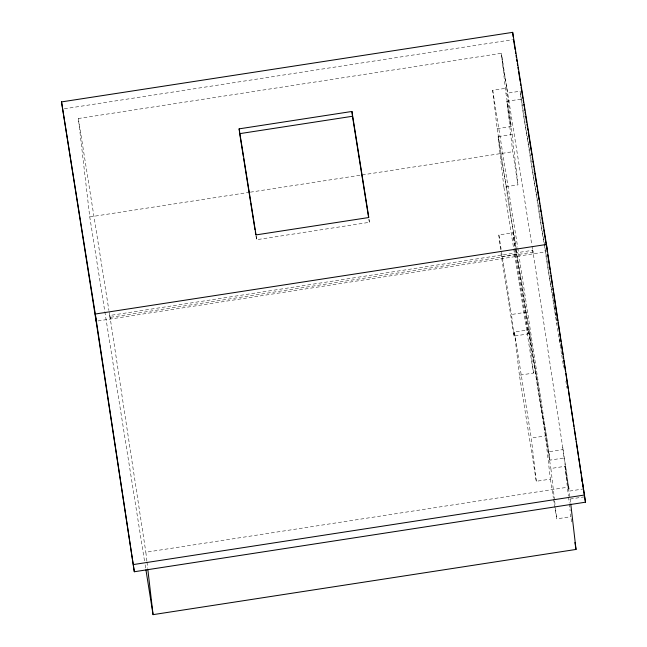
<?xml version="1.0" encoding="UTF-8"?>
<svg xmlns="http://www.w3.org/2000/svg" width="647" height="647" viewBox="0 0 647 647"><rect width="100%" height="100%" fill="white"/><g stroke="black" fill="none" stroke-linecap="round" stroke-linejoin="round"><path stroke-width="0.49" stroke-dasharray="3.23 2.43" d="M64.352 108.793L512.513 39.702M144.491 560.82L89.755 216.923L78.368 118.514L501.328 53.305L531.874 245.205M516.371 249.499L497.139 128.704L492.699 90.297L506.795 88.129L501.522 54.979M497.139 128.704L511.235 126.529L505.962 93.386L520.059 91.211L551.001 285.594M533.5 373.06L528.494 329.808L545.381 435.908L550.379 479.12L536.282 481.287L519.404 375.228L533.5 373.06L503.892 187.032L517.988 184.864L512.715 151.721L506.876 101.312L520.981 99.137L520.059 91.211M503.892 187.032L498.061 136.63L512.157 134.455L506.876 101.312M89.755 216.923L249.362 192.321M250.357 192.167L512.715 151.721M255.953 235.751L256.584 239.713L369.372 222.325L369.041 219.446M500.552 249.677L498.845 234.95L512.942 232.774L525.607 312.315L528.106 333.925L514.009 336.092L501.004 253.608M110.216 319.052L109.804 315.485L532.764 250.276L568.996 488.711M501.344 256.552L515.441 254.376L512.942 232.774M97.996 320.936L546.335 251.812M514.009 336.092L511.51 314.491L525.607 312.315M519.404 375.228L514.405 332.024L528.502 329.849M536.282 481.287L531.284 438.084L545.381 435.908M562.793 447.578L563.998 457.971L549.893 460.138L548.923 451.743L563.027 449.568M554.544 500.115L550.88 468.485L564.977 466.309L570.646 502.994M146.877 561.159L145.842 552.239L568.802 487.037L569.271 491.113L583.368 488.938M570.185 499.039L584.29 496.864M553.549 499.007L556.711 518.886L570.808 516.718L570.242 511.777M551.163 286.589L554.333 306.524M554.495 307.519L555.126 311.506M555.288 312.501L555.919 316.488M556.08 317.491L557.188 324.462M559.412 338.421L560.52 345.401M520.981 99.137L561.596 354.321M561.758 355.316L563.181 364.285M563.343 365.288L563.658 367.278M565.882 381.237L566.513 385.224M566.675 386.219L566.99 388.216M532.028 246.2L532.982 252.168L110.022 317.378L109.076 311.409M563.998 457.971L569.271 491.113M571.123 518.7L571.762 522.663M492.699 90.297L517.649 247.033M517.802 248.036L548.923 451.743M516.524 250.494L549.893 460.138M498.061 136.63L550.88 468.485M515.441 254.376L528.106 333.925M550.379 479.12L553.387 498.012M514.405 332.024L531.284 438.084M498.845 234.95L511.51 314.491M368.895 219.349L369.372 222.325M78.368 118.514L108.914 310.414M145.13 564.807L145.761 568.794M109.804 315.485L145.842 552.239M564.977 466.309L568.414 495.958M568.527 496.953L569.206 502.881M569.328 503.867L570.128 510.782M532.764 250.276L533.177 253.842M554.657 501.101L555.344 507.03M555.458 508.016L556.711 518.886M506.795 88.129L511.235 126.529M512.157 134.455L517.988 184.864M501.328 53.305L505.962 93.386M256.139 235.872L256.584 239.713M146.99 562.146L147.678 568.09"/><path stroke-width="0.97" d="M61.522 101.902L512.675 32.35L546.44 244.469L585.478 502.193L134.325 571.746L96.12 321.227L61.522 101.902L95.287 314.021L134.325 571.746M239.147 128.85L351.936 111.462L368.814 217.521L256.026 234.91L239.147 128.85L239.584 132.692M351.936 111.462L352.486 116.266L239.697 133.654L243.329 156.453M133.492 564.548L584.645 494.995M145.923 569.797L153.064 614.65L576.024 549.44L570.759 503.981M513.508 39.548L515.093 49.512M515.408 51.501L515.724 53.491M516.047 55.488L516.363 57.478M516.678 59.467L516.993 61.457M517.309 63.455L517.632 65.444M517.948 67.434L518.263 69.423M518.579 71.421L520.164 81.376M520.479 83.366L520.803 85.364M521.118 87.353L522.857 98.304M523.18 100.301L523.496 102.291M523.811 104.28L524.127 106.278M524.442 108.267L524.766 110.257M525.081 112.246L525.396 114.244M525.712 116.234L526.666 122.21M526.981 124.2L527.297 126.189M527.612 128.187L527.936 130.176M528.251 132.166L531.26 151.091M531.575 153.08L531.899 155.07M532.214 157.067L532.53 159.057M532.845 161.046L533.16 163.036M533.484 165.034L533.799 167.023M534.115 169.013L534.43 171.002M534.745 173L536.331 182.955M536.654 184.945L536.97 186.943M537.285 188.932L539.032 199.883M539.347 201.88L539.663 203.87M539.978 205.859L540.294 207.857M540.617 209.846L540.932 211.836M541.248 213.825L541.563 215.823M541.879 217.813L542.833 223.789M543.148 225.779L543.464 227.768M543.787 229.766L546.796 248.683M581.305 475.982L581.629 477.971M581.944 479.969L582.26 481.958M582.575 483.956L582.89 485.946M574.916 542.501L576.024 549.44M352.486 116.266L368.58 217.368M243.644 158.434L250.429 201.055M250.745 203.037L255.007 229.798M255.322 231.78L255.791 234.756M547.726 254.667L550.015 269.637M550.314 271.635L550.621 273.632M550.929 275.622L552.603 286.605M552.902 288.602L553.209 290.6M553.517 292.598L555.191 303.572M555.49 305.57L557.779 320.54M558.078 322.538L560.973 341.503M561.281 343.5L562.955 354.475M563.254 356.473L563.561 358.47M563.869 360.468L565.543 371.443M565.842 373.44L568.131 388.41M568.43 390.408L573.299 422.345M573.606 424.343L573.913 426.341M574.212 428.338L575.887 439.313M576.194 441.311L578.475 456.281M578.782 458.278L581.063 473.248M581.37 475.246L584.265 494.211M584.564 496.209L585.478 502.193M583.368 488.938L583.602 490.919M547.273 251.675L546.44 244.469L95.287 314.021L96.12 321.227M512.675 32.35L513.192 36.847M147.791 569.085L153.064 614.65"/></g></svg>
